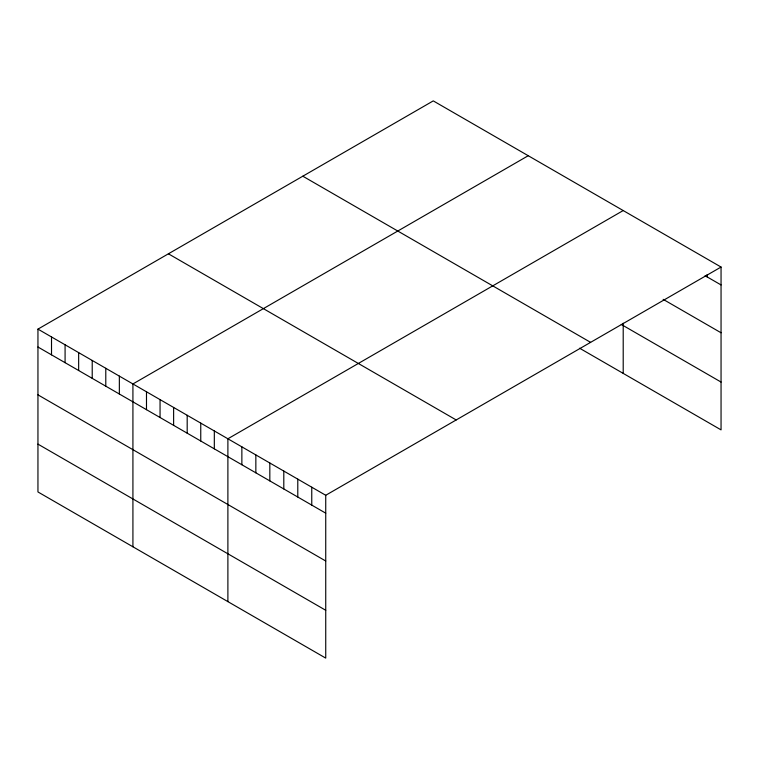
<?xml version="1.0" encoding="UTF-8"?>
<svg xmlns="http://www.w3.org/2000/svg" width="759" height="759" viewBox="0 0 759 759"><rect width="100%" height="100%" fill="white"/><g stroke="black" fill="none" stroke-linecap="round" stroke-linejoin="round"><path stroke-width="1.14" d="M37.95 329.121L325.734 495.276L325.734 658.11L37.95 491.955L37.95 329.121L433.266 100.89L721.05 267.045L721.05 429.879L579.591 348.21M528.236 155.718L132.92 383.95L132.92 546.793M623.205 210.547L227.89 438.778L227.89 601.621M325.734 495.276L721.05 267.045M705.073 275.716L721.05 284.938M663.138 299.34L721.05 332.774M621.26 324.435L721.05 382.052M302.813 176.202L590.597 342.356M168.403 253.8L456.187 419.955M37.95 347.015L325.734 513.169M37.95 394.851L325.734 561.005M37.95 444.129L325.734 610.283M707.075 274.635L707.075 276.874M623.205 323.211L623.205 373.39M311.759 487.202L311.759 505.105M297.784 479.128L297.784 497.031M283.8 471.064L283.8 488.957M269.825 462.99L269.825 480.893M255.849 454.926L255.849 472.819M241.865 446.852L241.865 464.745M214.323 430.951L214.323 448.844M200.755 423.114L200.755 441.017M187.188 415.277L187.188 433.18M173.621 407.45L173.621 425.344M160.054 399.613L160.054 417.516M146.487 391.786L146.487 409.68M119.353 376.113L119.353 394.016M105.786 368.286L105.786 386.179M92.219 360.449L92.219 378.352M78.651 352.622L78.651 370.515M65.084 344.785L65.084 362.688M51.517 336.949L51.517 354.851"/></g></svg>
